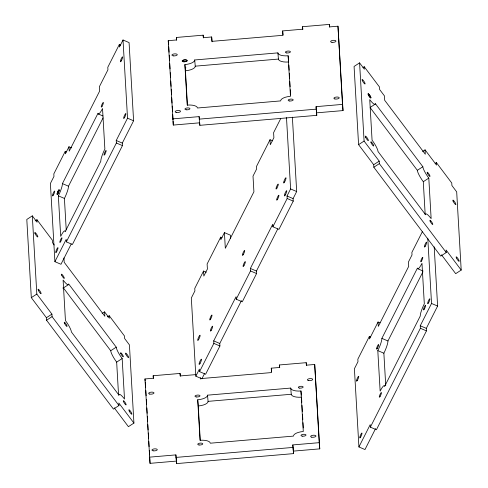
<?xml version="1.0" encoding="UTF-8"?>
<svg xmlns="http://www.w3.org/2000/svg" width="488" height="488" viewBox="0 0 488 488"><rect width="100%" height="100%" fill="white"/><g stroke="black" fill="none" stroke-linecap="round" stroke-linejoin="round"><path stroke-width="0.73" d="M66.612 151.89L65.264 151.31L53.826 173.905L53.967 176.418L50.392 183.476L54.906 261.672L60.97 264.276L71.236 243.994M120.652 45.116L119.304 44.536L107.793 67.271L107.939 69.784L99.357 86.736L99.613 91.122L69.235 151.146L68.979 146.76L71.675 147.913M68.979 146.76L65.404 153.818L65.264 151.31M54.906 261.672L66.197 239.358L66.344 241.865L72.407 244.47L122.445 145.607L122.299 143.1L133.596 120.786L129.082 42.59L123.019 39.985L119.444 47.049L119.304 44.536M62.427 183.598L98.021 113.265A10.059 1.787 -66.8 0 0 102.529 108.549L104.865 149.06A10.059 1.787 -66.8 0 0 100.79 161.296L65.197 231.629A10.059 1.787 -66.8 0 0 60.689 236.344L58.353 195.834A10.059 1.787 -66.8 0 0 62.427 183.598L68.491 186.202A10.059 1.787 -66.8 0 1 64.416 198.439L66.234 229.946M68.491 186.202L103.059 117.895M66.344 241.865L116.382 143.002L116.236 140.495L127.527 118.181L123.019 39.985M206.241 272.225L203.545 271.066L194.761 288.42L194.901 290.927L191.326 297.991L195.834 376.187L201.904 378.792L204.502 373.655M222.046 237.748L220.698 237.168L207.119 264.002L207.406 269.022L203.831 276.08L203.545 271.066M272.719 140.873L270.023 139.721L256.438 166.554L256.584 169.061L253.01 176.125L253.912 191.802L225.322 248.294L224.419 232.617L230.482 235.222L230.653 238.205M280.691 118.639L273.597 132.657L273.884 137.671L270.309 144.735L270.023 139.721M224.419 232.617L220.844 239.675L220.698 237.168M195.834 376.187L199.409 369.129L199.555 371.636L205.619 374.241L219.917 345.992L219.771 343.485L241.45 300.651M199.555 371.636L213.854 343.387L213.707 340.88L236.076 296.692L236.216 299.199L242.286 301.804L256.578 273.554L256.438 271.047L277.77 228.896M236.216 299.199L250.515 270.95L250.368 268.443L272.737 224.254L272.884 226.761L278.947 229.366L293.239 201.117L293.099 198.61L296.673 191.546L292.379 117.144M272.884 226.761L287.176 198.512L287.029 196.005L290.604 188.941L286.493 117.578M370.691 337.025L369.343 336.452L357.838 359.186L357.978 361.693L354.404 368.751L358.918 446.953L364.981 449.552L375.589 428.592M422.303 231.806L411.878 252.412L412.018 254.919L408.444 261.983L408.7 266.369L378.322 326.393L378.066 322.007L380.091 322.873M378.066 322.007L369.489 338.959L369.343 336.452M381.878 338.367L417.472 268.034A10.059 1.787 -66.8 0 0 421.98 263.325L424.316 303.829A10.059 1.787 -66.8 0 0 420.241 316.065L384.648 386.405A10.059 1.787 -66.8 0 0 380.14 391.114L377.803 350.604A10.059 1.787 -66.8 0 0 381.878 338.367L387.942 340.972A10.059 1.787 -66.8 0 1 383.867 353.208L385.727 385.465M387.942 340.972L422.852 271.987M358.918 446.953L370.209 424.639L370.355 427.146L376.419 429.745L426.457 330.882L426.311 328.375L437.608 306.061L434.192 246.843M370.355 427.146L420.388 328.284L420.247 325.77L431.538 303.457L427.775 238.168M35.112 220.905L36.948 219.71L37.088 222.217L32.312 215.867L26.803 219.46L31.311 297.656L46.415 317.719L46.555 320.226L113.46 409.115L118.968 405.522L118.828 403.015L133.925 423.078L128.417 426.671L114.235 407.822M362.993 67.509L364.219 66.71L364.359 69.217L359.583 62.867L354.075 66.46L358.582 144.655L373.686 164.718L373.826 167.231L440.731 256.115L446.239 252.522L446.093 250.015L461.197 270.077L455.688 273.67L441.5 254.821M31.311 297.656L36.82 294.069L32.312 215.867M62.976 288.225L68.485 284.632M46.415 317.719L51.923 314.132L36.82 294.069M370.215 107.397L375.113 104.206M46.555 320.226L52.063 316.639L51.923 314.132M358.582 144.655L364.091 141.069L359.583 62.867M102.12 313.461L104.566 311.869L109.349 318.219L109.202 315.705L107.366 316.907M373.686 164.718L379.194 161.131L364.091 141.069M373.826 167.231L379.335 163.639L379.194 161.131M118.566 395.134L116.662 362.126A10.059 1.982 56.9 0 1 110.715 350.744L116.223 347.151L68.625 283.918A10.059 1.982 56.9 0 1 63.105 280.063L65.441 320.573A10.059 1.982 56.9 0 1 71.394 331.95L118.993 395.189A10.059 1.982 56.9 0 1 124.507 399.044L122.171 358.534A10.059 1.982 56.9 0 1 116.223 347.151M422.602 151.445L425.054 149.853L436.522 165.09L436.382 162.583L435.156 163.382M116.662 362.126L122.171 358.534M425.194 214.708L423.291 181.701A10.059 1.982 56.9 0 1 417.338 170.318L422.846 166.725L375.254 103.493A10.059 1.982 56.9 0 1 369.733 99.631L372.07 140.141A10.059 1.982 56.9 0 1 378.023 151.524L425.615 214.763A10.059 1.982 56.9 0 1 431.136 218.618L428.8 178.108A10.059 1.982 56.9 0 1 422.846 166.725M423.291 181.701L428.8 178.108M203.167 35.173L203.313 37.686L211.664 36.972L211.92 41.358L282.918 35.301L282.668 30.915L302.719 29.201L302.572 26.694L329.467 24.4L329.607 26.907L337.964 26.193L342.472 104.395L316.078 106.646L316.779 115.345L199.836 125.324L199.69 122.817L173.295 125.068L168.232 40.675L176.583 39.961L176.442 37.454L203.167 35.173L203.417 37.93M288.127 55.778L290.464 96.288A10.059 3.77 -5.1 0 0 280.661 100.906L197.463 108.007A10.059 3.77 -5.1 0 0 187.221 105.097L184.885 64.587A10.059 3.77 -5.1 0 0 194.694 59.969L277.892 52.875A10.059 3.77 -5.1 0 0 288.127 55.778L288.621 61.287M187.435 105.292L185.446 70.784A10.059 3.77 -5.1 0 0 195.249 66.167L278.447 59.066A10.059 3.77 -5.1 0 0 288.689 61.976M172.74 118.871L199.135 116.62L199.324 118.688M199.836 125.324L199.281 119.127L316.218 109.153L316.078 106.646M316.633 112.838L343.027 110.587L337.964 26.193M149.481 457.152L175.875 454.895L176.43 461.093L150.036 463.344L144.973 378.95L153.323 378.243L153.183 375.73L180.072 373.436L180.322 376.193M200.519 378.627L271.523 372.57L271.267 368.178L279.624 367.464L279.478 364.957L306.208 362.675L306.452 365.427M195.81 374.613L180.218 375.943L180.072 373.436M175.875 454.895L176.577 463.6L293.52 453.62L293.373 451.113L319.768 448.862L314.705 364.475L306.348 365.183L306.208 362.675M300.956 390.98L303.292 431.49A10.059 3.77 -5.1 0 0 293.483 436.107L210.291 443.202A10.059 3.77 -5.1 0 0 200.049 440.298L197.713 399.788A10.059 3.77 -5.1 0 0 207.522 395.17L290.714 388.07A10.059 3.77 -5.1 0 0 300.956 390.98L301.328 395.109M200.257 440.487L198.268 405.979A10.059 3.77 -5.1 0 0 208.077 401.362L291.269 394.267A10.059 3.77 -5.1 0 0 301.511 397.171L301.816 402.423M293.52 453.62L292.818 444.922L319.213 442.671L314.705 364.475M176.022 457.409L292.959 447.429M127.527 118.181L133.596 120.786M290.604 188.941L296.673 191.546M98.222 113.948L102.944 115.973M287.029 196.005L293.099 198.61M287.176 198.512L293.239 201.117M417.679 268.717L423.065 271.035M116.236 140.495L122.299 143.1M116.382 143.002L122.445 145.607M431.538 303.457L437.608 306.061M420.247 325.77L426.311 328.375M420.388 328.284L426.457 330.882M250.368 268.443L256.438 271.047M250.515 270.95L256.578 273.554M58.353 195.834L64.416 198.439M377.803 350.604L383.867 353.208M213.707 340.88L219.771 343.485M213.854 343.387L219.917 345.992M364.219 66.71L379.511 87.029L379.652 89.536L384.434 95.886L384.684 100.272L425.304 154.238L425.054 149.853M436.382 162.583L451.766 183.024L451.912 185.531L456.689 191.882L461.197 270.077M370.203 107.689L417.338 170.318M379.335 163.639L446.239 252.522M36.948 219.71L52.332 240.151L52.478 242.658L54.241 245.006M109.202 315.705L124.495 336.025L124.641 338.532L129.418 344.882L133.925 423.078M63.117 287.511L110.715 350.744M52.063 316.639L118.968 405.522M342.472 104.395L343.027 110.587M329.467 24.4L329.711 27.151M316.218 109.153L316.779 115.345M302.572 26.694L302.822 29.445M282.668 30.915L283.04 35.044M319.213 442.671L319.768 448.862M277.892 52.875L278.447 59.066M290.714 388.07L291.269 394.267M292.818 444.922L293.373 451.113M279.478 364.957L279.722 367.708M271.267 368.178L271.578 371.618M211.664 36.972L212.097 41.791M194.694 59.969L195.249 66.167M184.885 64.587L185.446 70.784M176.442 37.454L176.686 40.205M207.522 395.17L208.077 401.362M200.58 377.675L200.702 379.054M168.232 40.675L168.604 44.804M197.713 399.788L198.268 405.979M153.183 375.73L153.427 378.487M144.973 378.95L145.156 381.018M145.284 382.391L145.662 387.423M288.859 64.977L289.164 70.223M289.335 73.224L289.64 78.477M289.811 81.478L290.116 86.73M290.287 89.731L290.592 94.983M301.987 405.424L302.334 411.427M302.505 414.428L302.81 419.68M302.981 422.675L303.286 427.927M199.135 116.62L199.281 119.127M168.787 46.872L169.092 52.185M169.269 55.223L169.574 60.536M169.751 63.574L170.056 68.887M170.275 72.681L170.538 77.238M170.757 81.032L171.062 86.346M171.239 89.383L171.544 94.696M171.721 97.734L172.026 103.053M172.203 106.085L172.508 111.404M172.685 114.436L172.99 119.755M173.075 121.274L173.295 125.068M176.43 461.093L176.577 463.6M145.833 390.461L146.144 395.774M146.363 399.568L146.626 404.125M146.839 407.925L147.15 413.238M147.321 416.276L147.632 421.589M147.803 424.627L148.114 429.94M148.285 432.978L148.59 438.291M148.767 441.329L149.072 446.642M149.291 450.436L149.554 454.993M149.731 458.031L150.036 463.344M104.566 311.869L104.822 316.255L64.203 262.288L63.946 257.902M185.904 67.844A2.428 0.909 -5.1 0 1 185.281 67.93M198.659 339.489A2.849 0.506 -66.8 0 0 200.068 335.244A2.849 0.506 -66.8 0 0 198.012 338.782A2.849 0.506 -66.8 0 0 198.659 339.489M200.037 363.444A2.849 0.506 -66.8 0 0 201.452 359.199A2.849 0.506 -66.8 0 0 199.391 362.736A2.849 0.506 -66.8 0 0 200.037 363.444M285.315 194.956A2.849 0.506 -66.8 0 0 286.731 190.71A2.849 0.506 -66.8 0 0 284.669 194.248A2.849 0.506 -66.8 0 0 285.315 194.956M284.571 182.036A2.849 0.506 -66.8 0 0 285.986 177.791A2.849 0.506 -66.8 0 0 283.924 181.329A2.849 0.506 -66.8 0 0 284.571 182.036M210.639 319.054A2.684 0.476 -66.8 0 0 211.969 315.059A2.684 0.476 -66.8 0 0 210.029 318.389A2.684 0.476 -66.8 0 0 210.639 319.054M211.28 330.205A2.684 0.476 -66.8 0 0 212.609 326.21A2.684 0.476 -66.8 0 0 210.676 329.54A2.684 0.476 -66.8 0 0 211.28 330.205M243.323 254.48A2.684 0.476 -66.8 0 0 244.653 250.484A2.684 0.476 -66.8 0 0 242.713 253.815A2.684 0.476 -66.8 0 0 243.323 254.48M243.963 265.631A2.684 0.476 -66.8 0 0 245.293 261.635A2.684 0.476 -66.8 0 0 243.353 264.966A2.684 0.476 -66.8 0 0 243.963 265.631M277.55 199.269A2.684 0.476 -66.8 0 0 278.88 195.267A2.684 0.476 -66.8 0 0 276.946 198.598A2.684 0.476 -66.8 0 0 277.55 199.269M276.909 188.118A2.684 0.476 -66.8 0 0 278.239 184.122A2.684 0.476 -66.8 0 0 276.299 187.453A2.684 0.476 -66.8 0 0 276.909 188.118M57.913 193.529A2.513 0.445 -66.8 0 0 59.158 189.783A2.513 0.445 -66.8 0 0 57.34 192.906A2.513 0.445 -66.8 0 0 57.913 193.529M102.084 106.244A2.513 0.445 -66.8 0 0 103.334 102.498A2.513 0.445 -66.8 0 0 101.516 105.621A2.513 0.445 -66.8 0 0 102.084 106.244M60.683 241.56A2.513 0.445 -66.8 0 0 61.927 237.815A2.513 0.445 -66.8 0 0 60.109 240.938A2.513 0.445 -66.8 0 0 60.683 241.56M104.859 154.281A2.513 0.445 -66.8 0 0 106.103 150.536A2.513 0.445 -66.8 0 0 104.286 153.659A2.513 0.445 -66.8 0 0 104.859 154.281M53.357 195.047A2.684 0.476 -66.8 0 0 54.687 191.046A2.684 0.476 -66.8 0 0 52.753 194.376A2.684 0.476 -66.8 0 0 53.357 195.047M121.244 60.908A2.684 0.476 -66.8 0 0 122.604 56.883A2.684 0.476 -66.8 0 0 120.67 60.164A2.684 0.476 -66.8 0 0 121.244 60.908M124.617 117.431A2.684 0.476 -66.8 0 0 125.837 113.558A2.684 0.476 -66.8 0 0 123.873 117.077A2.684 0.476 -66.8 0 0 124.617 117.431M56.449 251.954A2.684 0.476 -66.8 0 0 57.999 247.764A2.684 0.476 -66.8 0 0 56.15 250.625A2.684 0.476 -66.8 0 0 56.449 251.954M57.919 193.48A2.428 0.433 -66.8 0 0 59.121 189.862A2.428 0.433 -66.8 0 0 57.364 192.876A2.428 0.433 -66.8 0 0 57.919 193.48M299.571 388.106A2.428 0.909 -5.1 0 0 303.158 387.008A2.428 0.909 -5.1 0 0 299.479 386.533A2.428 0.909 -5.1 0 0 299.571 388.106M196.292 396.945A2.513 0.939 -5.1 0 0 200.001 395.811A2.513 0.939 -5.1 0 0 196.194 395.317A2.513 0.939 -5.1 0 0 196.292 396.945M199.061 444.977A2.513 0.939 -5.1 0 0 202.77 443.842A2.513 0.939 -5.1 0 0 198.964 443.348A2.513 0.939 -5.1 0 0 199.061 444.977M302.304 436.168A2.513 0.939 -5.1 0 0 306.013 435.034A2.513 0.939 -5.1 0 0 302.206 434.54A2.513 0.939 -5.1 0 0 302.304 436.168M153.147 450.814A2.684 1.006 -5.1 0 0 157.27 449.704A2.684 1.006 -5.1 0 0 153.385 449.058A2.684 1.006 -5.1 0 0 153.147 450.814M311.783 437.187A2.684 1.006 -5.1 0 0 315.968 436.12A2.684 1.006 -5.1 0 0 312.155 435.418A2.684 1.006 -5.1 0 0 311.783 437.187M149.517 394.036A2.684 1.006 -5.1 0 0 153.94 393.175A2.684 1.006 -5.1 0 0 150.536 392.254A2.684 1.006 -5.1 0 0 149.517 394.036M308.751 380.597A2.684 1.006 -5.1 0 0 312.71 379.389A2.684 1.006 -5.1 0 0 308.648 378.859A2.684 1.006 -5.1 0 0 308.751 380.597M368.3 94.69A2.513 0.494 56.9 0 0 370.782 97.99A2.513 0.494 56.9 0 0 369.465 94.928A2.513 0.494 56.9 0 0 368.3 94.69M427.366 173.167A2.513 0.494 56.9 0 0 429.849 176.467A2.513 0.494 56.9 0 0 428.531 173.405A2.513 0.494 56.9 0 0 427.366 173.167M371.069 142.728A2.513 0.494 56.9 0 0 373.552 146.028A2.513 0.494 56.9 0 0 372.234 142.966A2.513 0.494 56.9 0 0 371.069 142.728M430.135 221.198A2.513 0.494 56.9 0 0 432.624 224.498A2.513 0.494 56.9 0 0 431.3 221.436A2.513 0.494 56.9 0 0 430.135 221.198M362.285 80.477A2.684 0.531 56.9 0 0 364.939 83.997A2.684 0.531 56.9 0 0 363.523 80.727A2.684 0.531 56.9 0 0 362.285 80.477M453.071 201.074A2.684 0.531 56.9 0 0 455.719 204.624A2.684 0.531 56.9 0 0 454.352 201.398A2.684 0.531 56.9 0 0 453.071 201.074M456.42 257.951A2.684 0.531 56.9 0 0 459.049 261.336A2.684 0.531 56.9 0 0 457.482 257.92A2.684 0.531 56.9 0 0 456.42 257.951M365.64 137.299A2.684 0.531 56.9 0 0 368.269 140.623A2.684 0.531 56.9 0 0 366.634 137.152A2.684 0.531 56.9 0 0 365.64 137.299M368.342 94.733A2.428 0.476 56.9 0 0 370.74 97.917A2.428 0.476 56.9 0 0 369.465 94.965A2.428 0.476 56.9 0 0 368.342 94.733M120.786 353.635A2.428 0.476 56.9 0 0 123.183 356.82A2.428 0.476 56.9 0 0 121.902 353.867A2.428 0.476 56.9 0 0 120.786 353.635M61.677 275.122A2.513 0.494 56.9 0 0 64.16 278.416A2.513 0.494 56.9 0 0 62.836 275.36A2.513 0.494 56.9 0 0 61.677 275.122M64.447 323.154A2.513 0.494 56.9 0 0 66.929 326.454A2.513 0.494 56.9 0 0 65.605 323.391A2.513 0.494 56.9 0 0 64.447 323.154M123.513 401.63A2.513 0.494 56.9 0 0 125.996 404.924A2.513 0.494 56.9 0 0 124.672 401.868A2.513 0.494 56.9 0 0 123.513 401.63M38.46 290.555A2.684 0.531 56.9 0 0 41.047 293.685A2.684 0.531 56.9 0 0 39.235 290.067A2.684 0.531 56.9 0 0 38.46 290.555M129.222 411.048A2.684 0.531 56.9 0 0 131.827 414.245A2.684 0.531 56.9 0 0 130.076 410.676A2.684 0.531 56.9 0 0 129.222 411.048M35.032 233.514A2.684 0.531 56.9 0 0 37.68 236.997A2.684 0.531 56.9 0 0 36.228 233.691A2.684 0.531 56.9 0 0 35.032 233.514M125.812 354.105A2.684 0.531 56.9 0 0 128.46 357.625A2.684 0.531 56.9 0 0 127.051 354.361A2.684 0.531 56.9 0 0 125.812 354.105M183.464 61.744A2.513 0.939 -5.1 0 0 187.179 60.61A2.513 0.939 -5.1 0 0 183.372 60.115A2.513 0.939 -5.1 0 0 183.464 61.744M286.706 52.936A2.513 0.939 -5.1 0 0 290.421 51.801A2.513 0.939 -5.1 0 0 286.615 51.307A2.513 0.939 -5.1 0 0 286.706 52.936M186.233 109.782A2.513 0.939 -5.1 0 0 189.948 108.647A2.513 0.939 -5.1 0 0 186.141 108.153A2.513 0.939 -5.1 0 0 186.233 109.782M289.476 100.973A2.513 0.939 -5.1 0 0 293.19 99.839A2.513 0.939 -5.1 0 0 289.384 99.345A2.513 0.939 -5.1 0 0 289.476 100.973M173.307 55.864A2.684 1.006 -5.1 0 0 177.266 54.65A2.684 1.006 -5.1 0 0 173.203 54.125A2.684 1.006 -5.1 0 0 173.307 55.864M331.968 42.316A2.684 1.006 -5.1 0 0 335.97 41.132A2.684 1.006 -5.1 0 0 331.95 40.571A2.684 1.006 -5.1 0 0 331.968 42.316M334.86 98.954A2.684 1.006 -5.1 0 0 339.203 98.009A2.684 1.006 -5.1 0 0 335.634 97.173A2.684 1.006 -5.1 0 0 334.86 98.954M176.211 112.429A2.684 1.006 -5.1 0 0 180.505 111.441A2.684 1.006 -5.1 0 0 176.851 110.648A2.684 1.006 -5.1 0 0 176.211 112.429M183.506 61.714A2.428 0.909 -5.1 0 0 187.093 60.616A2.428 0.909 -5.1 0 0 183.415 60.14A2.428 0.909 -5.1 0 0 183.506 61.714M421.547 260.964A2.428 0.433 -66.8 0 0 422.748 257.347A2.428 0.433 -66.8 0 0 420.991 260.366A2.428 0.433 -66.8 0 0 421.547 260.964M377.364 348.298A2.513 0.445 -66.8 0 0 378.609 344.552A2.513 0.445 -66.8 0 0 376.791 347.676A2.513 0.445 -66.8 0 0 377.364 348.298M380.134 396.335A2.513 0.445 -66.8 0 0 381.378 392.584A2.513 0.445 -66.8 0 0 379.56 395.707A2.513 0.445 -66.8 0 0 380.134 396.335M424.31 309.05A2.513 0.445 -66.8 0 0 425.554 305.305A2.513 0.445 -66.8 0 0 423.736 308.428A2.513 0.445 -66.8 0 0 424.31 309.05M360.559 437.163A2.684 0.476 -66.8 0 0 361.992 433.063A2.684 0.476 -66.8 0 0 360.089 436.187A2.684 0.476 -66.8 0 0 360.559 437.163M428.433 302.963A2.684 0.476 -66.8 0 0 429.904 298.833A2.684 0.476 -66.8 0 0 428.019 301.871A2.684 0.476 -66.8 0 0 428.433 302.963M357.393 380.286A2.684 0.476 -66.8 0 0 358.692 376.315A2.684 0.476 -66.8 0 0 356.746 379.701A2.684 0.476 -66.8 0 0 357.393 380.286M425.28 246.147A2.684 0.476 -66.8 0 0 426.61 242.152A2.684 0.476 -66.8 0 0 424.67 245.482A2.684 0.476 -66.8 0 0 425.28 246.147"/></g></svg>
